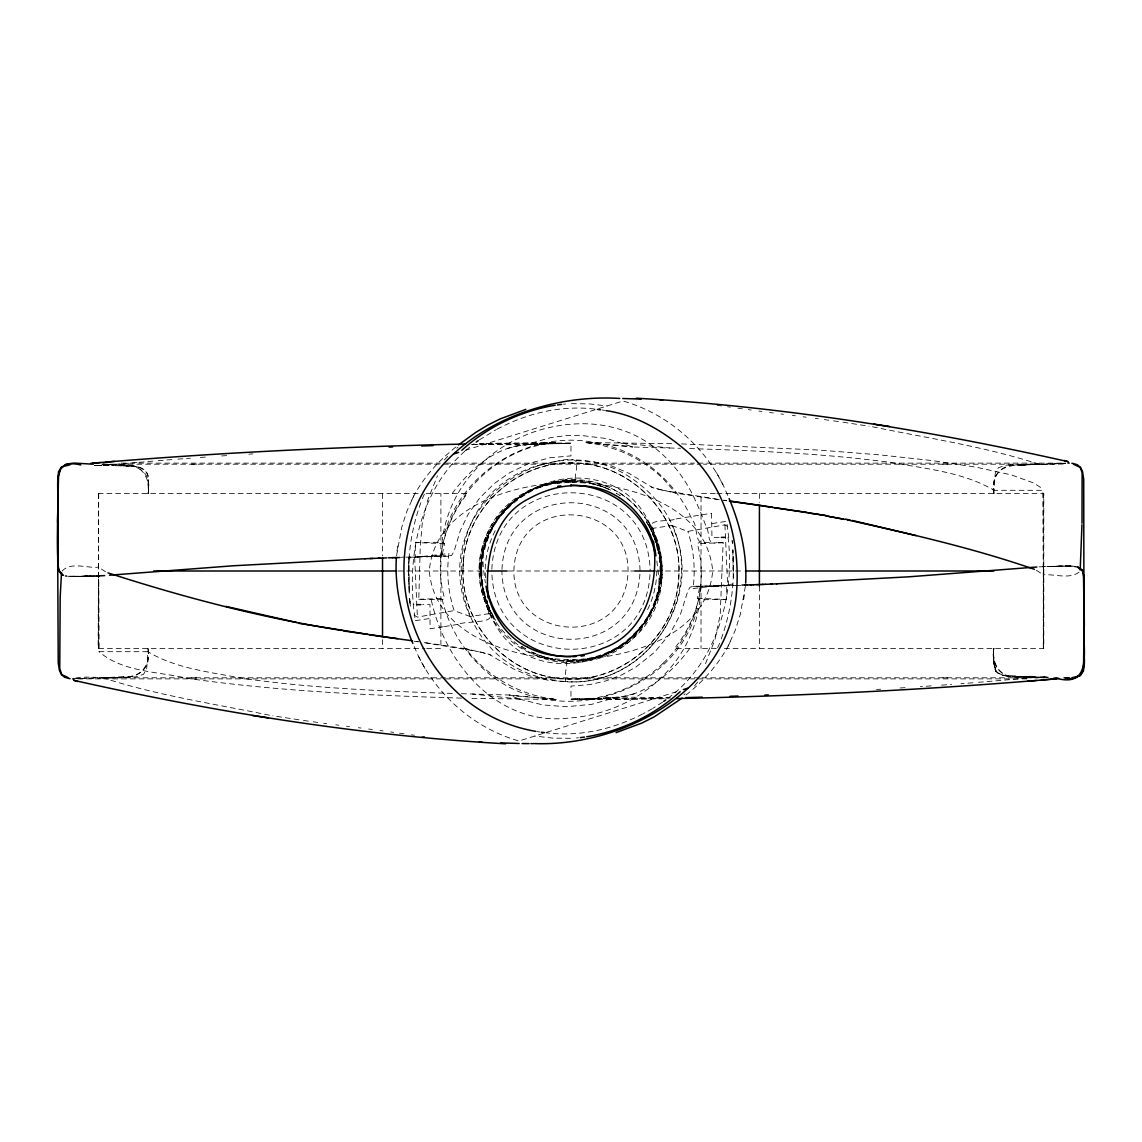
<?xml version="1.0" encoding="UTF-8"?>
<svg xmlns="http://www.w3.org/2000/svg" width="1142" height="1142" viewBox="0 0 1142 1142"><rect width="100%" height="100%" fill="white"/><g stroke="black" fill="none" stroke-linecap="round" stroke-linejoin="round"><path stroke-width="0.75" stroke-dasharray="5 3.75" d="M98.383 579.023L98.141 648.485L424.981 648.485M98.383 577.238L98.726 493.515M484.237 595.325L481.638 582.591L480.896 569.687M657.706 546.675L660.304 559.409L661.047 572.313M481.01 575.639L481.439 561.05M660.933 566.361L660.804 577.595M408.636 568.388L409.207 591.87M408.622 572.056L408.836 561.322M408.65 567.474C409.164 544.534 413.647 521.651 421.783 500.21M485.279 598.779C480.297 583.419 479.54 566.746 483.137 551.015M482.681 553.113L483.252 567.688L485.35 582.905M658.549 592.098L659.02 578.766L656.593 559.095M649.641 527.119L654.866 538.182L658.463 549.288L653.11 532.7C662.374 555.012 663.973 580.864 655.037 603.361M148.232 648.485C154.313 691.167 99.968 673.323 75.743 678.02M993.711 493.515C990.442 476.942 1001.877 462.167 1019.378 465.279M643.331 515.285C581.621 434.203 451.161 503.893 484.493 600.378C514.243 693.951 657.407 675.136 662.089 577.138M480.91 569.03L481.696 559.023L481.282 579.294L485.207 598.551M661.032 572.97L660.89 576.482M660.504 580.95C662.717 561.421 658.263 541.237 648.085 524.435M479.669 568.973L479.74 566.932M482.466 587.802L487.548 604.975L495.5 620.177C481.824 599.193 477.413 572.456 483.808 548.231M646.372 521.708C658.063 539.695 663.131 561.85 660.233 583.119L660.361 582.077M442.325 554.27L444.595 543.578L442.025 542.222L415.331 542.593L415.245 557.31M724.984 599.464L726.612 599.407L726.697 584.718M575.154 478.855C575.311 474.301 576.724 469.876 576.681 465.308C579.579 451.775 543.307 465.836 537.539 465.565C430.149 498.255 438.243 657.649 548.403 679.276C659.177 703.629 729.824 558.224 642.018 486.235C553.756 410.863 421.441 511.173 470.161 616.509L488.876 613.697C497.284 623.875 464.066 620.82 458.741 624.26M575.14 479.326L574.797 481.981L554.098 483.509L536.968 488.105M62.039 571.157C70.975 561.379 86.706 568.43 98.597 567.16L99.04 651.682L147.903 651.711L146.704 668.784L143.535 674.308L135.541 676.892L76.728 678.862M479.297 443.467L556.925 442.511C482.78 447.521 423.625 525.962 444.595 598.422L442.225 599.664L418.8 599.279L420.242 546.818L422.283 522.922L427.65 500.282L437.443 475.743M719.06 542.678L723.143 542.721L720.188 615.067L714.949 639.663L704.486 666.257M1079.119 572.199C1068.983 579.508 1055.108 573.912 1043.345 574.84L1042.903 490.318L994.04 490.289L995.239 473.216L998.408 467.692L1006.402 465.108L1066.2 463.98M641.875 513.443C599.736 456.215 499.497 476.742 483.166 545.876C462.653 607.744 524.021 675.307 587.588 660.804C652.253 651.896 684.244 567.417 644.745 517.169M480.896 571C479.968 528.089 513.886 488.519 556.068 482.167M491.874 569.216C495.742 466.15 648.485 467.892 650.141 571M501.98 569.444C505.335 479.526 638.592 481.053 640.034 571M639.891 574.098C634.766 662.945 503.179 659.948 501.909 571M649.984 574.554C644.102 676.407 493.258 672.966 491.802 571M661.047 571L659.548 587.388L653.881 606.231M661.932 579.208C663.887 556.839 657.449 533.771 643.717 515.97M485.507 577.766C484.137 561.493 487.734 544.948 495.328 530.516M656.764 571C656.679 585.061 653.181 599.05 646.615 611.484M470.161 616.509L454.131 610.599C448.135 592.284 446.351 572.613 448.949 553.527L409.036 558.01L409.05 592.027M147.675 648.485C151.187 664.63 139.938 679.533 123.322 676.635M408.879 560.479L409.036 558.01M994.268 493.515C989.058 461.625 1017.379 465.065 1039.22 464.18L1018.464 465.365L1029.513 464.666L1020.663 465.208M732.836 549.773L733.292 577.195L732.821 549.987C735.291 581.007 731.237 612.683 720.159 641.79M479.854 564.862L480.011 562.792M660.775 577.952L658.834 590.842M396.574 555.683L401.698 527.39L406.909 511.202L413.847 495.814C424.11 476.714 438.985 460.426 455.915 446.993M686.028 695.007C702.958 681.574 717.833 665.286 728.096 646.186L735.034 630.798L740.244 614.61L745.369 586.317M481.225 563.292L481.696 559.023M660.718 578.708L657.635 595.567L653.909 606.159M660.247 582.977L660.904 576.253M440.969 556.083C443.724 533.3 453.074 511.416 467.421 493.515L424.981 493.515M481.581 559.923L483.466 549.616M700.903 586.517C698.048 609.086 688.74 630.741 674.522 648.485L716.962 648.485M396.988 550.915L398.272 542.379M743.67 599.621L744.955 591.085M481.881 557.667L482.252 555.397M659.748 586.303L660.005 584.647M699.603 587.773L697.348 598.422L699.918 599.778L724.471 599.464M659.262 588.887L659.476 587.745M442.025 542.222C450.233 470.875 514.5 423.539 583.362 423.739C610.899 423.882 638.549 432.918 659.177 451.504C673.395 463.695 684.972 478.898 693.165 495.728C697.862 505.578 702.159 515.613 705.827 525.877C710.167 531.087 706.313 545.847 716.733 542.636M699.918 599.778C691.881 667.756 634.11 713.393 568.63 718.104C497.498 726.112 444.723 663.573 431.176 599.464M482.495 554.056L484.679 545.162M658.706 591.413L651.868 610.642M483.252 550.53L486.935 538.567M657.906 594.597L659.12 589.572M658.477 592.384L651.283 611.812M482.78 552.671L488.034 535.841L486.906 538.639M658.42 592.612L658.12 593.769M483.551 549.288L490.66 530.188M483.965 547.66C490.932 520.938 511.002 498.14 536.569 487.762M657.978 594.34C650.241 624.046 626.244 648.742 596.766 657.307M483.523 549.388C487.82 531.872 497.569 515.77 511.016 503.779M657.749 595.139L657.264 596.838M652.239 609.871C642.618 625.63 630.284 640.519 613.597 649.256C601.135 655.993 587.102 659.733 572.941 660.076C571.514 661.118 566.746 658.192 566.903 661.175C566.746 662.674 566.803 664.187 566.589 665.672C565.804 670.896 564.69 676.192 565.647 681.474C644.73 688.669 707.655 596.524 671.782 525.491L653.067 528.303C645.159 518.596 670.597 521.908 675.65 518.982M484.85 544.591L486.749 539.038M657.093 597.409L655.194 602.962M444.338 533.771C461.696 472.974 526.905 431.962 589.144 441.583C615.01 445.037 639.805 456.329 659.177 473.844C667.499 481.31 674.822 489.861 680.975 499.182C685.357 505.792 689.097 512.815 692.266 520.081C697.848 524.678 694.55 541.422 701.73 542.379M697.605 608.229C672.795 701.174 544.734 733.036 478.655 664.301M650.74 612.854L640.505 628.271L627.486 641.147C639.763 631.269 649.213 618.05 655.008 603.433M487.12 538.096C498.255 508.947 525.663 487.006 556.411 482.11M654.823 603.904C642.004 637.778 607.03 661.461 570.886 661.075M488.405 534.97L488.762 534.185M488.219 535.398C501.167 502.352 539.267 479.44 571.614 480.925M653.724 606.602L652.453 609.4M422.326 498.683L424.324 494.229M717.619 647.771L719.617 643.317M488.99 533.685L491.274 529.203M652.938 608.372C646.315 622.847 635.794 635.466 622.818 644.673M413.847 495.814L410.049 503.651M728.096 646.186L731.894 638.349M651.625 611.113L647.671 618.25M491.203 529.146L494.272 523.75M452.203 493.515C470.533 468.62 497.441 444.838 529.959 444.466M689.739 648.485C670.996 674.051 643.132 697.976 609.842 698.147M521.137 496.099C491.702 516.227 475.957 555.012 483.894 589.929M620.805 645.901C650.241 625.773 665.986 586.988 658.049 552.071M506.106 509.303L502.023 514.557L504.621 511.102M444.295 459.94L448.335 455.629M636.722 631.712L639.92 627.443L635.823 632.697M697.648 682.059L694.35 686.128L691.938 686.884M491.003 529.388C506.349 505.064 530.616 485.964 559.851 482.095M490.974 529.588C491.503 528.817 495.642 524.178 492.973 527.161C491.317 529.117 489.561 531.001 488.276 533.243C484.965 538.853 483.28 545.234 482.095 551.586C477.442 579.622 484.037 609.857 500.696 632.996C532.543 677.135 601.777 670.354 636.28 633.053M650.969 612.412L648.171 615.738M506.263 509.132L507.005 508.29M635.68 632.868L633.196 635.58M507.148 508.133L508.747 506.42M648.242 615.638C671.981 585.246 661.746 537.454 640.219 507.705C615.709 475.158 567.16 470.019 532.886 489.361M509.047 506.12L515.213 500.567M632.896 635.88L624.546 643.132M663.174 663.202C694.864 633.196 708.697 585.789 697.348 543.578L699.718 542.336M505.663 508.947L515.128 500.324L531.13 490.203M663.145 663.231C642.147 683.644 614.111 696.492 585.018 699.489L594.839 699.446M456.829 448.249L458.013 447.122M683.93 694.864L685.114 693.751M464.808 451.233C422.097 488.919 408.165 549.73 413.361 604.632L414.032 604.632M465.808 450.348L474.016 443.71M515.927 499.996L517.397 498.868M513.643 501.524L530.844 490.346L544.548 484.879M667.927 698.29C717.147 662.174 735.12 594.968 728.068 537.368M518.14 498.326L526.319 492.901M623.803 643.674L616.409 648.499M479.326 439.884L496.156 429.649M662.617 702.116L653.067 708.24M619.25 646.9L615.21 649.341M620.434 646.286L602.776 655.28L585.532 659.89M524.278 494.115L525.506 493.373M652.268 708.711L645.787 712.351M615.381 649.099L614.382 649.812M526.976 492.673L527.989 491.945M614.553 649.57L613.083 650.526M614.139 649.798L612.84 650.512M528.418 491.702L529.317 491.36M611.098 651.654L627.458 641.162C612.098 654.123 589.7 661.318 570.7 661.075M529.288 491.231L530.602 490.532M529.545 491.246L531.03 490.303M611.341 651.468L612.398 650.754M611.755 651.097L610.913 651.697M496.984 429.221C527.561 412.904 562.849 404.611 597.466 409.393M644.959 712.779L643.317 713.636M611.313 651.325L605.488 654.18M531.073 490.446L534.085 488.933M610.87 651.554L607.858 653.067M642.503 714.064C612.983 729.31 579.237 737.033 546.033 732.779M519.567 699.104L542.693 704.899L566.575 706.741L591.856 704.286L617.065 697.091L669.569 697.605M616.766 697.205L585.018 699.489L613.639 697.462M634.552 693.736L618.036 697.562L597.623 698.576M507.305 448.435L522.122 445.052L556.925 442.511L524.877 444.909L472.574 444.395M597.509 657.078L605.16 654.337L593.64 658.177L576.51 660.904M465.165 450.362L622.961 401.013C666.257 413.147 703.586 445.194 723.329 485.421L728.41 496.956M676.778 691.638L518.982 740.987C475.686 728.853 438.357 696.806 418.614 656.579L413.532 645.044M596.452 657.392C581.349 661.546 567.131 662.289 552.014 659.062M547.061 484.151L560.579 481.524M591.242 658.777L594.882 657.849M590.314 658.977C573.812 662.631 556.282 661.475 540.394 655.722M671.782 525.491L687.841 531.415L724.913 524.835L728.096 526.819M413.961 614.996L417.372 617.108L454.131 610.599M444.409 626.573L457.771 624.417M443.282 626.758L430.063 628.785L429.977 604.632L422.683 604.632M676.178 518.896L711.38 513.3M711.537 513.272L711.966 537.368L719.588 537.368M557.196 481.981L572.085 480.925M711.966 523.536L726.54 521.337M415.402 620.663L429.977 618.464M583.319 660.233L584.433 660.062M558.324 481.81L570.015 480.925M405.824 557.196L451.49 555.597L453.931 551.743L460.383 530.445L468.263 514.114L479.526 498.197L494.286 483.523L510.06 472.488L529.217 463.367L549.73 457.771L570.971 455.901L570.971 442.939L480.068 443.767M727.354 585.703L692.68 586.36L689.954 587.302L687.898 590.857L680.532 614.053L670.154 633.524L654.68 652.168L635.808 667.099L621.947 674.751L606.345 680.789L590.029 684.586L570.971 686.099L570.971 699.661L661.875 698.833M581.92 660.404C567.645 662.132 552.956 660.376 539.481 655.322M732.893 584.033L693.008 588.515C695.606 569.415 693.822 549.73 687.841 531.415M526.59 444.723L524.877 444.909L551.129 437.529L565.775 435.659L579.765 435.288L607.301 438.642L632.825 446.993L680.546 448.292M527.233 444.652L537.34 444.181M561.15 481.453L562.292 481.339M565.433 481.096L549.802 483.451L536.783 487.663L548.303 483.823L564.79 481.139M563.534 404.211L565.518 404.04M137.097 462.481L102.951 465.351L104.365 465.365M576.424 737.96L578.409 737.789M139.196 462.31L153.071 461.125M158.181 460.711L171.957 459.598M978.423 682.316L1035.109 677.477L1048.285 677.235L1041.561 677.22M972.856 682.773L961.036 683.687M177.867 459.141L190.371 458.185M941.622 685.143L951.572 684.415M200.321 457.457L207.23 456.957M1039.092 566.846L1057.321 566.318M931.187 685.885L920.281 686.642M221.662 455.943L229.185 455.444M905.035 687.67L898.454 688.098M248.842 454.159L252.924 453.902M1028.485 464.694L1065.215 463.138M876.514 689.454L880.725 689.197M123.479 676.635L102.523 677.82L113.458 677.306M564.833 479.883L566.903 479.768M565.79 481.067L566.717 481.025M1059.005 463.638L1064.116 463.367M77.842 678.633L82.981 678.362M83.38 576.325L66.607 576.168M1060.69 566.161L1043.474 566.589L1043.474 648.485M562.878 481.282L575.996 481.053L589.929 482.938M1065.614 463.338L1048.799 464.209L703.529 464.18M73.074 678.805L93.144 677.791L698.618 677.82M530.673 444.438L542.421 444.01M401.185 557.253L404.468 557.11M78.684 576.539L91.403 576.068L68.006 576.325M87.334 576.182L71.96 576.596L91.075 576.068L71.889 576.596M1079.476 567.617L1070.054 566.004L1058.363 566.275M1063.259 566.061L1042.646 566.618L1076.335 566.66M103.108 465.336L112.016 465.565M609.086 698.176L603.376 698.39M1061.175 566.147L1070.054 566.004L1043.303 566.603M95.029 576.011L83.494 576.325L91.403 576.068M1069.983 566.004L1054.608 566.418M571.457 403.668L589.315 403.883L607.101 405.981M723.143 542.721L697.348 543.578M418.8 599.279L444.595 598.422M570.486 738.332L552.628 738.117L534.841 736.019M736.09 585.403L740.715 585.375M539.324 444.11L546.761 443.881M1050.868 566.518L1058.52 566.261L1047.2 566.575M724.413 585.789L737.475 585.489M715.591 586.074L718.532 585.989M601.52 698.461L593.526 698.69M417.601 556.682L443.895 555.911M426.237 556.525L435.188 556.254M1050.54 566.532L1056.778 566.346M706.698 586.346L709.667 586.26M706.812 586.346L724.342 585.917M543.492 443.967L552.528 443.753M570.971 482.438C515.57 482.938 434.859 505.007 429.278 571C434.859 636.993 515.57 659.062 570.971 659.562C626.373 659.062 707.084 636.993 712.665 571C707.084 505.007 626.373 482.938 570.971 482.438L570.5 480.925M435.059 556.254L441.14 556.083M408.65 557.267L449.548 556.211M83.494 576.325L94.743 576.011M733.292 585.318L692.309 586.388M697.962 586.688L711.066 586.317M596.624 698.604L589.201 698.79M547.875 443.853L556.868 443.681M591.399 698.733L584.59 698.861M664.216 698.504L604.66 699.375M471.418 444.638L557.61 443.539M472.988 444.595L486.492 444.324M567.189 480.996L587.359 482.424L602.448 486.678M85.165 576.253L92.231 576.11M670.525 697.962L584.333 699.061M553.742 443.724L570.971 443.51L553.156 443.553M586.917 698.833L579.808 698.918M94.729 465.379L110.66 465.522L108.133 465.465M1044.873 677.206L1028.628 676.978M558.795 443.653L568.202 443.581M101.852 465.365L93.658 465.365L100.382 465.379M582.22 698.89L573.555 698.961M98.241 465.394L101.481 465.365M1043.702 677.206L1038.835 677.249L1048.285 677.235L1027.343 676.935M564.105 443.596L570.272 443.567M576.296 460.526L593.526 461.682L611.798 466.007L628.814 473.259L652.867 487.777L673.78 492.702M565.647 681.474L548.417 680.318L530.145 675.993L513.129 668.741L489.076 654.223L467.763 649.213M577.338 698.947L570.971 698.975L572.27 698.975M191.656 464.209L199.165 464.18M942.778 677.82L950.287 677.791M588.787 699.047L570.971 699.104L579.879 699.075M121.095 463.124L440.384 463.124M445.608 463.124L694.579 463.124M698.076 463.124L1065.586 463.124M101.838 464.209L441.668 464.18M443.31 464.18L700.26 464.18M98.141 493.515L418.657 493.515M715.206 493.515L701.031 493.515L701.031 648.485M716.962 493.515L1043.802 493.515L1043.802 648.485L723.286 648.485M398.115 571L485.222 571M508.233 571L634.652 571M656.721 571L743.827 571M426.737 648.485L440.898 648.485L440.898 493.515M701.902 677.82L1044.202 677.791M77.799 678.876L440.384 678.876M445.608 678.876L694.579 678.876M698.076 678.876L1029.641 678.876M95.514 465.394L97.912 465.394L93.587 465.365M1046.429 677.206L1044.031 677.206L1046.871 677.22M942.778 464.18L950.287 464.209M1046.329 677.748L1035.023 677.663M191.656 677.791L199.165 677.82M1026.044 676.892L1032.539 677.106M572.171 480.925L585.118 482.038L601.548 486.278M718.761 542.678L717.733 542.664M704.257 542.436L710.767 542.536M104.236 465.365L105.621 465.394M471.946 698.376L556.925 699.489C521.409 695.921 487.548 677.363 466.007 648.813L422.611 642.261M671.653 443.667L585.018 442.511C614.111 445.508 642.147 458.356 663.145 478.769M105.535 465.394L108.133 465.451M993.797 660.59L994.782 669.155L998.265 673.637L995.567 671.339C1007.458 680.903 1025.43 673.994 1038.992 677.249L1031.283 677.078M681.531 443.91L818.914 450.062L879.683 454.873L932.671 460.64L976.51 467.249L1011.441 474.929L1033.71 483.009L1040.162 487.163L1042.903 490.318M1032.525 677.106L1033.81 677.135M461.496 698.119C370.079 695.407 278.462 691.267 187.816 678.405C158.481 671.51 122.794 672.352 99.04 651.682M123.679 465.965L135.541 466.564M444.595 543.578L415.331 542.593M697.348 598.422L726.612 599.407M1020.663 676.792L1029.513 677.334L1018.464 676.635M461.397 693.708L509.118 695.007L556.925 699.489L514.771 695.821M689.625 448.563C757.032 450.705 824.567 453.588 891.459 462.51C926.034 468.791 963.363 472.16 994.04 490.289M111.93 465.565L113.315 465.608M452.318 693.437C382.256 691.153 312.023 688.283 242.561 678.348C210.642 672.124 176.139 668.755 147.903 651.711M113.201 465.593L115.899 465.693M121.052 465.865C133.143 464.751 151.772 466.892 148.217 483.537M1019.563 676.678L1002.176 675.136L1031.04 677.063M103.066 464.18C124.906 464.88 153.413 461.996 148.232 493.515M115.77 465.679L121.081 465.879M1022.161 676.763L1024.745 676.849M1020.862 676.721L1026.173 676.906M69.848 576.496L72.831 576.624L68.163 576.282M113.458 464.694L102.523 464.18L123.479 465.365M1029.327 677.334L1037.693 677.82L1017.008 676.635L1039.22 677.82M1033.724 677.606L1028.485 677.306M1019.378 676.721C1001.862 679.847 990.457 665.044 993.711 648.485M130.845 466.25C139.238 465.365 149.316 469.833 147.975 479.54M622.904 443.082L669.583 447.978M519.496 699.075L472.36 694.022M123.322 465.365C139.938 462.467 151.187 477.37 147.675 493.515M1018.65 676.635C1002.076 679.547 990.799 664.658 994.268 648.485M1008.158 676.107L1005.345 675.75M780.985 413.961L783.526 414.275M358.417 727.725L360.958 728.039M769.565 412.49L773.362 412.976M803.14 416.801L806.195 417.187M792.391 415.417L795.474 415.802M346.469 726.198L349.552 726.583M335.748 724.813L338.803 725.199M368.58 729.024L372.378 729.51M717.147 405.324L721.601 405.91M424.795 736.676L421.826 736.29M815.302 418.386L818.314 418.786M761.942 411.491L758.902 411.077M380 730.509L383.041 730.923M323.629 723.214L326.641 723.614M748.281 409.65L751.279 410.064M627.172 446.179L585.018 442.511L632.825 446.993L628.328 446.336M390.664 731.936L393.662 732.35M824.296 419.585L828.735 420.199M313.208 721.801L317.647 722.415M742.357 408.836L737.918 408.208M399.586 733.164L404.025 733.792M833.546 420.856L841.454 421.983M513.615 695.664L509.118 695.007L519.068 698.933M308.397 721.144L300.489 720.017M727.54 406.738L730.495 407.152M411.448 734.848L414.403 735.262M717.676 499.311L662.446 490.232M723.528 500.153L726.469 500.581M719.332 499.739L675.736 493.144M723.671 500.367L726.597 500.781M416.801 641.419L418.272 641.633M414.004 641.219L418.4 641.847M424.267 642.689L478.484 651.611M843.024 422.212L869.133 426.223M298.918 719.788L272.81 715.777M602.134 410.021L604.889 410.435M539.809 731.979L537.054 731.565M872.459 426.78C927.918 438.228 984.932 446.565 1038.72 464.152M269.483 715.22C214.025 703.758 157.011 695.407 103.223 677.848M661.361 490.061L651.14 486.963M480.568 651.939L490.803 655.037M672.781 492.473L675.936 493.187L663.174 478.798M467.578 649.17L466.007 648.813L469.162 649.527M590.7 483.109L592.983 483.651M551.243 658.891L548.959 658.349M589.158 482.78L602.848 486.777M539.138 655.265L552.785 659.22M1002.69 675.236L996.652 672.253L994.154 665.615M593.726 483.837L595.239 484.251M548.217 658.163L546.704 657.749M600.292 485.821L606.616 488.276M541.651 656.179L535.327 653.724M604.047 487.22L609.942 489.79M572.984 481.153L574.797 481.981M568.959 660.847L567.146 660.019M532.001 652.21L537.811 654.751L532.343 652.268M604.132 487.249L609.6 489.732M533.999 653.138L532.657 652.525M608.258 489.004L610.613 490.104M531.33 651.896L533.671 652.996M1036.379 570.215L1043.345 574.84M105.564 571.785L98.597 567.16M616.309 493.287L620.263 495.599L616.352 493.187M525.634 648.713L521.68 646.401L525.591 648.813M478.155 663.816C460.483 646.358 448.064 623.775 442.225 599.664M646.443 521.823L649.384 526.662M493.858 617.565L493.344 616.694M492.559 615.338L487.077 603.818L483.48 592.712L490.018 610.513L491.074 616.966M716.462 472.588L723.471 485.693M418.472 656.307L425.481 669.412M650.869 525.034C653.138 538.21 660.89 550.173 660.775 564.005M651.925 531.487L652.696 533.171M490.004 610.499L484.094 594.825L481.167 577.995M489.461 609.314L488.99 608.286M652.482 532.686L654.723 539.224M487.22 602.776L488.476 607.144M653.538 534.998L656.093 541.522M656.008 541.294L659.476 554.198M657.706 550.73L654.395 537.025M484.237 591.27L485.25 595.339M653.067 528.303L654.823 539.766M488.876 613.697L486.92 600.578L487.548 604.975M659.034 552.029L661.032 568.944M482.909 589.971L480.91 573.056M727.04 524.335L728.724 537.368M414.903 617.665L413.218 604.632M487.177 602.505L486.949 600.849M652.525 532.757L652.91 535.569M489.033 606.431L489.418 609.243M409.478 598.522L409.892 601.92M410.406 606.188L409.65 599.636L409.949 602.291M732.165 540.723L732.465 543.478M732.122 540.509L732.35 543.092M409.978 602.348L409.65 598.479L410.092 603.618M993.897 663.216L995.91 671.325L993.897 661.404L993.954 662.631M993.897 661.404L994.068 664.758M993.768 658.249L993.569 655.679M724.913 524.835L727.625 584.618M414.66 557.382L417.372 617.108M148.203 484.965L148.317 485.878M993.84 659.848L993.583 653.952L993.626 654.98M993.654 657.307L993.726 658.934M409.279 593.155L408.622 573.327M148.132 483.437L148.289 485.093M148.232 485.735L148.417 488.191M148.303 487.306L148.489 489.732M993.583 654.166L993.44 652.453M993.754 659.762L993.868 660.633M148.103 482.681L148.032 481.196M148.346 488.091L148.374 488.876M147.989 479.954L148.017 480.782M148.403 489.647L148.517 490.489M993.526 652.525L993.326 648.485M148.431 490.432L148.489 491.988M993.497 651.697L993.44 650.083M148.56 492.002L148.503 492.744M148.588 492.759L148.517 493.515M1043.274 493.515L1043.274 648.485M759.416 493.515L759.416 502.423M759.416 586.146L759.416 648.485M382.527 493.515L382.527 555.854M382.527 639.577L382.527 648.485M98.469 493.515L98.469 574.255M463.067 568.602C460.326 626.23 510.888 679.09 568.573 678.905C626.201 681.646 679.062 631.083 678.876 573.398C681.617 515.77 631.055 462.91 573.37 463.095C515.741 460.354 462.881 510.917 463.067 568.602M463.481 561.307C456.971 618.607 503.708 674.637 561.279 678.491C618.579 685 674.608 638.264 678.462 580.693C684.972 523.393 638.235 467.363 580.664 463.509C523.364 457 467.335 503.736 463.481 561.307M514.171 565.875C507.69 640.348 620.82 650.654 627.772 576.125C634.253 501.652 521.123 491.345 514.171 565.875M128.032 466.107L126.605 466.05L129.446 466.164L128.032 466.107M1072.095 566.104L1069.112 565.975L1075.336 566.432L1072.095 566.104M134.956 466.593L132.244 466.35L139.852 467.449L134.956 466.593M98.726 648.485L98.697 579.023L98.669 648.485"/><path stroke-width="1.5" d="M396.288 558.866C394.718 587.916 401.627 616.766 412.819 643.446M745.655 583.134C747.225 554.084 740.316 525.234 729.124 498.554M1084.343 626.615L1083.972 579.865M1084.086 628.071C1082.773 650.283 1092.766 688.369 1055.922 678.162M1084.001 648.413L1083.715 479.183L1082.545 471.646L1080.532 467.392L1077.277 464.708L1071.91 463.267M1084.172 648.627L1084.058 653.367M1082.002 523.193L1082.131 472.574L1080.146 467.349L1074.137 464.551M1081.959 524.735L1080.189 570.101M1083.986 655.28C1085.971 669.612 1081.388 681.845 1064.087 677.763M61.511 572.684L60.183 597.023L59.741 668.541L61.796 674.651L67.806 677.449M461.782 450.333C487.634 426.723 520.723 411.02 555.226 405.224M680.161 691.667C654.309 715.277 621.219 730.98 586.717 736.776M458.513 444.937L475.429 432.618L487.834 425.095L500.11 418.928L525.834 409.378M682.131 698.09L654.109 716.905L641.833 723.072L616.109 732.622M476.128 442.154L478.255 440.612M663.688 701.388L665.815 699.846M454.345 453.759L458.599 452.418M683.344 689.582L687.598 688.241M557.61 486.349L560.95 485.864M580.992 656.136L584.333 655.651M557.41 404.91L561.564 404.396M584.533 737.09L580.379 737.604M69.848 464.894L61.582 466.878L58.428 471.903L57.571 522.265M1072.095 677.691L1080.361 675.707L1083.515 670.682L1084.115 618.836M109.432 575.211L233.225 565.775L365.14 558.752M90.732 463.352C215.41 452.746 340.459 446.708 465.551 444.038M92.545 463.209L100.539 462.553M1041.404 680.047L1056.336 678.805M676.392 698.561C803.44 695.849 930.43 689.654 1057.049 678.748M105.549 462.11L114.514 461.382M1036.907 567.017L908.704 576.824L776.717 583.847M1027.429 681.217L1036.394 680.489M104.607 575.611L96.827 575.996M655.936 555.797C651.154 518.154 618.807 485.821 580.093 485.878C561.907 484.479 544.006 490.389 528.218 499.025C492.702 516.883 484.808 561.821 488.105 597.937M572.642 656.707L575.982 656.55M364.898 558.766L370.893 558.509M770.978 584.09L776.974 583.833M369.908 558.552L372.82 558.438M371.578 558.481L386.781 557.881M378.302 558.21L380 558.153M761.914 584.447L765.268 584.319M765.197 584.319L771.978 584.047M764.912 695.035L768.323 694.893M753.434 584.775L757.446 584.618M756.832 584.647L763.27 584.39M389.079 447.093L392.562 446.965M388.394 557.824L393.091 557.653M392.32 557.681L397.273 557.496M744.67 585.104L751.579 584.847M750.422 584.89L753.534 584.775M738.075 696.035L730.024 696.306M421.641 445.965L433.075 445.623M394.775 557.696L399.971 557.539M741.972 585.061L747.168 584.89M702.287 697.177L685.7 697.619M92.231 576.11L99.297 575.968M534.841 743.599C622.333 746.454 723.143 692.495 735.791 599.322C741.872 547.846 728.125 490.332 689.582 453.774C666.086 432.775 637.821 415.203 606.088 410.635M533.956 743.599L533.057 743.613M532.172 743.613L530.83 743.613M721.273 537.368L725.284 537.368M153.656 571L396.531 571M486.863 571L507.119 571M634.824 571L655.08 571M745.412 571L993.983 571M96.585 576.011L98.469 575.996M416.659 604.632L420.87 604.632M1066.114 677.82L1069.112 677.82M529.06 743.613L522.137 743.542M619.792 398.458C531.373 392.862 427.565 439.856 407.908 533.029C387.98 622.718 444.866 715.948 535.855 731.365M1067.913 463.067L1069.24 463.081M72.703 678.919L74.03 678.933M622.775 398.515L641.176 399.1M519.167 743.485L500.767 742.9M636.422 398.201C781.785 406.552 926.305 429.735 1068.255 461.696M505.506 743.799C360.144 735.591 215.638 712.223 73.688 680.304M93.244 464.209L74.03 463.067L65.951 464.166L60.583 468.691L58.499 476.285L57.528 522.836L58.228 662.817L59.398 670.354L61.411 674.608L64.666 677.292L70.033 678.733M80.768 464.937C52.346 458.285 58.485 482.195 57.785 500.367C58.356 523.693 56.329 547.146 58.642 570.386M570.971 485.207C610.756 484.579 647.942 515.071 655.108 554.213M570.971 656.793C531.815 657.378 494.943 627.857 487.249 589.415M1053.809 678.077L1058.805 678.362M660.147 400.1L662.631 400.257M479.312 741.743L481.796 741.9M597.466 409.393L600.578 409.792M544.477 732.607L541.351 732.208M763.084 505.835L729.41 500.995M378.858 636.165L412.433 640.79M772.563 507.191L729.51 501.21M397.544 638.649L369.38 634.809M764.583 506.263L807.108 512.415M377.345 635.737L343.728 630.984M774.119 507.648L825.238 515.427M367.824 634.352L298.533 623.275M889.632 426.48L873.873 424.125M252.311 715.52L268.07 717.875M342.414 630.498C262.888 618.136 184.49 597.623 107.962 572.87M808.265 512.915L827.55 515.841M825.78 515.884L845.251 519.482M828.393 516.341L843.324 519.096M65.608 575.939L66.778 576.153M845.622 519.153L850.005 520.01M296.692 622.518L225.959 606.402M847.178 519.853C910.131 533.771 973.398 548.246 1034.395 569.301M852.189 520.438L915.984 535.598M1064.273 460.469L1067.427 461.468M74.501 680.532L77.67 681.531M63.524 575.354C54.088 569.53 59.755 555.74 57.757 546.49M527.633 647.214C550.744 659.191 579.551 659.105 603.076 648.185C644.159 634.195 658.263 586.503 654.052 546.904M62.396 574.983L58.927 571.214M527.062 646.886C503.836 635.395 490.446 610.956 486.007 586.203M653.567 541.222L653.838 544.063M1083.958 578.209L1082.645 570.586L1077.463 566.875L1081.888 569.758L1083.487 574.34L1084.101 617.294M57.814 522.993L57.757 545.562M759.416 505.977L759.416 586.146M570.971 484.879L570.971 485.793M382.527 557.639L382.527 636.023"/></g></svg>
